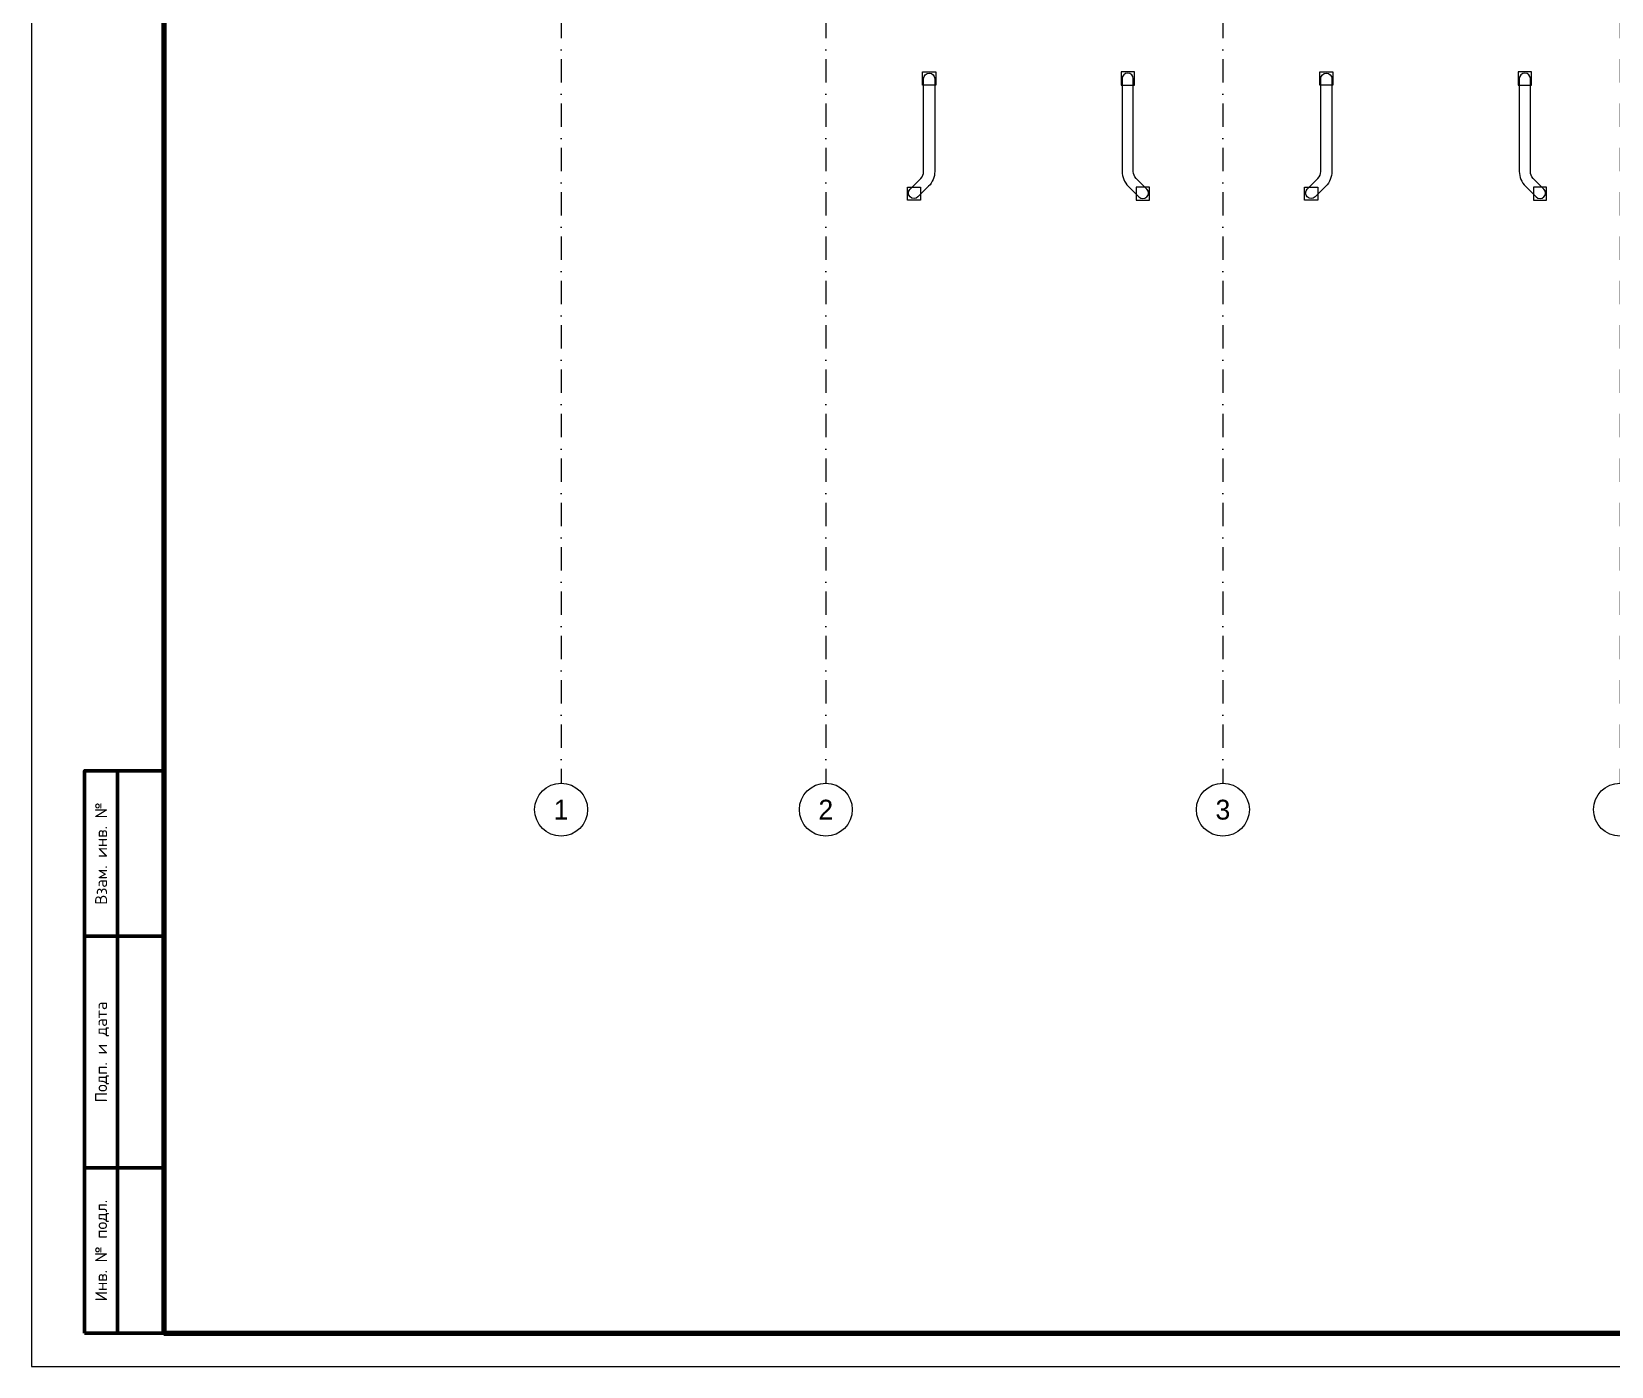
# Model space of a CAD drawing. Header units: millimetres. Extents: x 0 to 2118900, y -20000 to 84100.
# Drawn here: x 400000 to 423870, y 0 to 20170 of the extents above; entities that cross this region are included whole.
import ezdxf
from ezdxf.enums import TextEntityAlignment as Align

# ---------------------------------------------------------------- set-up
doc = ezdxf.new("R2010")
doc.units = ezdxf.units.MM
doc.linetypes.add('Dot & Dashed', pattern=[670.277762, 352.777767, -176.388884, 0, -141.111112])
for name, color, linetype, lineweight in [('АР_подоснова', 8, 'Continuous', 13), ('ПТ_рамка', 7, 'Continuous', 50), ('ПТ_рамка_тонк', 7, 'Continuous', 18), ('ПТ_текст', 7, 'Continuous', 18)]:
    doc.layers.add(name, color=color, linetype=linetype, lineweight=lineweight)
doc.styles.add('АР_текст_1', font='arial.ttf')
doc.styles.add('ПТ', font='isocpeur.ttf')

# ---------------------------------------------------------------- blocks, each defined once
blk = doc.blocks.new('Wheel_Guide_WBM')
at = {"color": 0, "linetype": 'Continuous', "lineweight": -2, "flags": 128}
for points in [[(-100, 100), (-100, -100), (100, -100), (100, 100)], [(129, -1638), (129, -1838), (329, -1838), (329, -1638)]]:
    blk.add_lwpolyline(points, close=True, dxfattribs=at)
blk.add_lwpolyline([(-84, 0), (-84, -1405, 0.198912), (8, -1626), (170, -1788, 1), (288, -1670), (126, -1508, -0.198912), (84, -1405), (84, 0, 1)], format="xyb", close=True, dxfattribs=at)
blk = doc.blocks.new('Стандартный Маркер Сетки_40')
at = {"color": 0, "linetype": 'Dot & Dashed', "lineweight": -2}
for p in [(0, 0), (55187, 0)]:
    blk.add_line(p, (55187, 0), dxfattribs=at)
at = {"color": 0, "linetype": 'Continuous', "lineweight": -2}
blk.add_circle((55587, 0), 400, dxfattribs=at)
at = {"color": 0, "linetype": 'Dot & Dashed', "lineweight": -2}
blk.add_point((55187, 0), dxfattribs=at)
blk.add_point((55187, 0), dxfattribs=at)
at = {"color": 0, "lineweight": -2, "style": 'АР_текст_1'}
blk.add_attdef('AC_MarkerText_1', text='', height=300, rotation=90, dxfattribs=at).set_placement((55368, -69), align=Align.TOP_CENTER)
blk = doc.blocks.new('AR_F1')
at = {"layer": 'АР_подоснова', "linetype": 'Continuous'}
ref = blk.add_blockref('Стандартный Маркер Сетки_40', (0, 40000), dxfattribs=dict(at, zscale=1000, rotation=270))
ref.add_attrib('AC_MarkerText_1', '1', dxfattribs={"layer": '0', "color": 0, "lineweight": 0, "height": 300, "rotation": 360}).set_placement((0, -15437), align=Align.TOP_CENTER)
ref = blk.add_blockref('Стандартный Маркер Сетки_40', (4000, 40000), dxfattribs=dict(at, zscale=1000, rotation=270))
ref.add_attrib('AC_MarkerText_1', '2', dxfattribs={"layer": '0', "color": 0, "lineweight": 0, "height": 300, "rotation": 360}).set_placement((4000, -15437), align=Align.TOP_CENTER)
ref = blk.add_blockref('Стандартный Маркер Сетки_40', (10000, 40000), dxfattribs=dict(at, zscale=1000, rotation=270))
ref.add_attrib('AC_MarkerText_1', '3', dxfattribs={"layer": '0', "color": 0, "lineweight": 0, "height": 300, "rotation": 360}).set_placement((10000, -15437), align=Align.TOP_CENTER)
at = {"layer": 'АР_подоснова', "linetype": 'Continuous', "zscale": 1000, "rotation": 270}
blk.add_blockref('Стандартный Маркер Сетки_40', (16000, 40000), dxfattribs=at)
at = {"layer": 'АР_подоснова', "linetype": 'Continuous', "xscale": -1, "zscale": 1000}
for p in [(5562, -4540), (11562, -4540)]:
    blk.add_blockref('Wheel_Guide_WBM', p, dxfattribs=at)
at = {"layer": 'АР_подоснова', "linetype": 'Continuous', "zscale": 1000}
for p in [(8562, -4540), (14562, -4540)]:
    blk.add_blockref('Wheel_Guide_WBM', p, dxfattribs=at)

msp = doc.modelspace()

# ---------------------------------------------------------------- linework, layer by layer
at = {"layer": 'ПТ_рамка', "lineweight": 50}
for p, q in [((401300, 6500), (401300, 9000)), ((401300, 3000), (401300, 6500)), ((401300, 500), (401300, 3000))]:
    msp.add_line(p, q, dxfattribs=at)
at = {"layer": 'ПТ_рамка', "lineweight": 70}
msp.add_lwpolyline([(402000, 500), (518400, 500), (518400, 83600), (402000, 83600)], close=True, dxfattribs=at)
at = {"layer": 'ПТ_рамка', "lineweight": 50}
for points in [[(400800, 6500), (402000, 6500), (402000, 9000), (400800, 9000)], [(400800, 3000), (402000, 3000), (402000, 6500), (400800, 6500)], [(400800, 500), (402000, 500), (402000, 3000), (400800, 3000)]]:
    msp.add_lwpolyline(points, close=True, dxfattribs=at)
at = {"layer": 'ПТ_рамка_тонк', "lineweight": 13}
msp.add_lwpolyline([(400000, 0), (518900, 0), (518900, 84100), (400000, 84100)], close=True, dxfattribs=at)

# ---------------------------------------------------------------- block references
at = {"layer": 'АР_подоснова'}
msp.add_blockref('AR_F1', (408000, 24000), dxfattribs=at)

# ---------------------------------------------------------------- texts
at = {"layer": 'ПТ_текст', "style": 'ПТ'}
for s, p in [('Взам. инв. №', (401050, 7750)), ('Подп. и дата', (401050, 4750)), ('Инв. № подл.', (401050, 1750))]:
    msp.add_text(s, height=180, rotation=90, dxfattribs=at).set_placement(p, align=Align.MIDDLE_CENTER)

doc.saveas('drawing.dxf')
